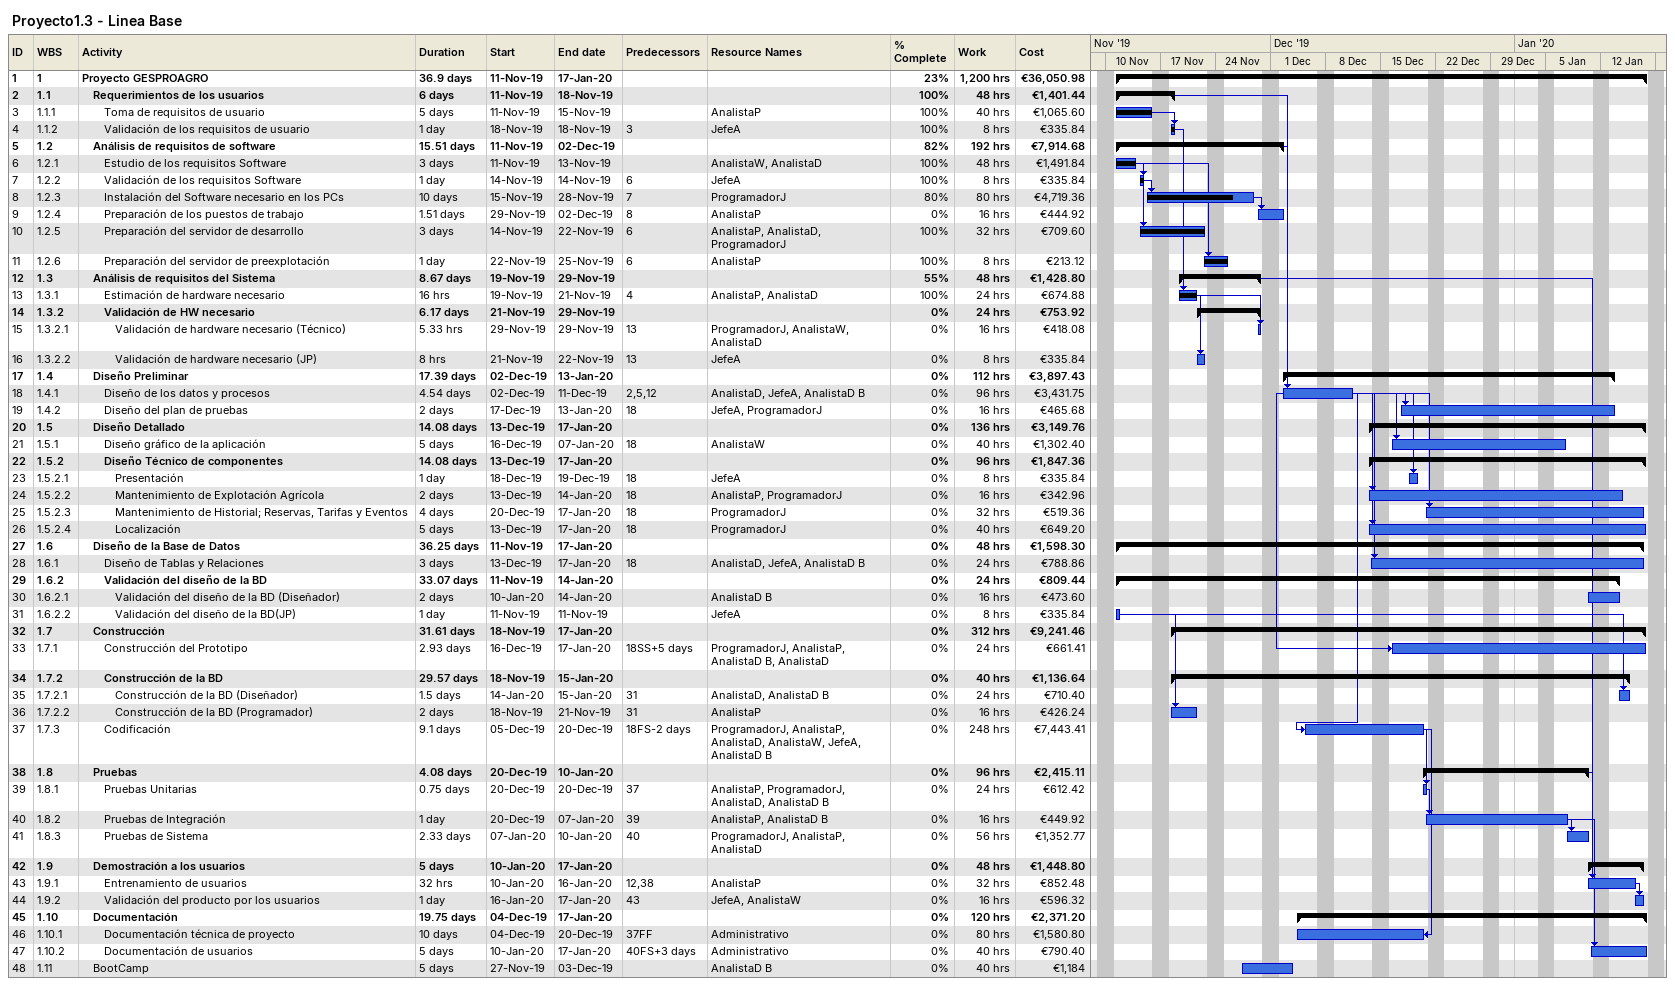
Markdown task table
Proyecto1.3 - Linea Base

| ID | WBS | Task | Duration | Start | Finish | Predecessors | Resources | % complete | Work (h) | Cost (€) |
|---|---|---|---|---|---|---|---|---|---|---|
| 1 | 1 | **Proyecto GESPROAGRO** | 36.9d | 2019-11-11 | 2020-01-17 |  |  | 23 | 1200 | 36050.98 |
| 2 | 1.1 | **Requerimientos de los usuarios** | 6d | 2019-11-11 | 2019-11-18 |  |  | 100 | 48 | 1401.44 |
| 3 | 1.1.1 | Toma de requisitos de usuario | 5d | 2019-11-11 | 2019-11-15 |  | AnalistaP | 100 | 40 | 1065.60 |
| 4 | 1.1.2 | Validación de los requisitos de usuario | 1d | 2019-11-18 | 2019-11-18 | 3 | JefeA | 100 | 8 | 335.84 |
| 5 | 1.2 | **Análisis de requisitos de software** | 15.51d | 2019-11-11 | 2019-12-02 |  |  | 82 | 192 | 7914.68 |
| 6 | 1.2.1 | Estudio de los requisitos Software | 3d | 2019-11-11 | 2019-11-13 |  | AnalistaW, AnalistaD | 100 | 48 | 1491.84 |
| 7 | 1.2.2 | Validación de los requisitos Software | 1d | 2019-11-14 | 2019-11-14 | 6 | JefeA | 100 | 8 | 335.84 |
| 8 | 1.2.3 | Instalación del Software necesario en los PCs | 10d | 2019-11-15 | 2019-11-28 | 7 | ProgramadorJ | 80 | 80 | 4719.36 |
| 9 | 1.2.4 | Preparación de los puestos de trabajo | 1.51d | 2019-11-29 | 2019-12-02 | 8 | AnalistaP | 0 | 16 | 444.92 |
| 10 | 1.2.5 | Preparación del servidor de desarrollo | 3d | 2019-11-14 | 2019-11-22 | 6 | AnalistaP, AnalistaD, ProgramadorJ | 100 | 32 | 709.60 |
| 11 | 1.2.6 | Preparación del servidor de preexplotación | 1d | 2019-11-22 | 2019-11-25 | 6 | AnalistaP | 100 | 8 | 213.12 |
| 12 | 1.3 | **Análisis de requisitos del Sistema** | 8.67d | 2019-11-19 | 2019-11-29 |  |  | 55 | 48 | 1428.80 |
| 13 | 1.3.1 | Estimación de hardware necesario | 16h | 2019-11-19 | 2019-11-21 | 4 | AnalistaP, AnalistaD | 100 | 24 | 674.88 |
| 14 | 1.3.2 | **Validación de HW necesario** | 6.17d | 2019-11-21 | 2019-11-29 |  |  | 0 | 24 | 753.92 |
| 15 | 1.3.2.1 | Validación de hardware necesario (Técnico) | 5.33h | 2019-11-29 | 2019-11-29 | 13 | ProgramadorJ, AnalistaW, AnalistaD | 0 | 16 | 418.08 |
| 16 | 1.3.2.2 | Validación de hardware necesario (JP) | 8h | 2019-11-21 | 2019-11-22 | 13 | JefeA | 0 | 8 | 335.84 |
| 17 | 1.4 | **Diseño Preliminar** | 17.39d | 2019-12-02 | 2020-01-13 |  |  | 0 | 112 | 3897.43 |
| 18 | 1.4.1 | Diseño de los datos y procesos | 4.54d | 2019-12-02 | 2019-12-11 | 2, 5, 12 | AnalistaD, JefeA, AnalistaD B | 0 | 96 | 3431.75 |
| 19 | 1.4.2 | Diseño del plan de pruebas | 2d | 2019-12-17 | 2020-01-13 | 18 | JefeA, ProgramadorJ | 0 | 16 | 465.68 |
| 20 | 1.5 | **Diseño Detallado** | 14.08d | 2019-12-13 | 2020-01-17 |  |  | 0 | 136 | 3149.76 |
| 21 | 1.5.1 | Diseño gráfico de la aplicación | 5d | 2019-12-16 | 2020-01-07 | 18 | AnalistaW | 0 | 40 | 1302.40 |
| 22 | 1.5.2 | **Diseño Técnico de componentes** | 14.08d | 2019-12-13 | 2020-01-17 |  |  | 0 | 96 | 1847.36 |
| 23 | 1.5.2.1 | Presentación | 1d | 2019-12-18 | 2019-12-19 | 18 | JefeA | 0 | 8 | 335.84 |
| 24 | 1.5.2.2 | Mantenimiento de Explotación Agrícola | 2d | 2019-12-13 | 2020-01-14 | 18 | AnalistaP, ProgramadorJ | 0 | 16 | 342.96 |
| 25 | 1.5.2.3 | Mantenimiento de Historial; Reservas, Tarifas y Eventos | 4d | 2019-12-20 | 2020-01-17 | 18 | ProgramadorJ | 0 | 32 | 519.36 |
| 26 | 1.5.2.4 | Localización | 5d | 2019-12-13 | 2020-01-17 | 18 | ProgramadorJ | 0 | 40 | 649.20 |
| 27 | 1.6 | **Diseño de la Base de Datos** | 36.25d | 2019-11-11 | 2020-01-17 |  |  | 0 | 48 | 1598.30 |
| 28 | 1.6.1 | Diseño de Tablas y Relaciones | 3d | 2019-12-13 | 2020-01-17 | 18 | AnalistaD, JefeA, AnalistaD B | 0 | 24 | 788.86 |
| 29 | 1.6.2 | **Validación del diseño de la BD** | 33.07d | 2019-11-11 | 2020-01-14 |  |  | 0 | 24 | 809.44 |
| 30 | 1.6.2.1 | Validación del diseño de la BD (Diseñador) | 2d | 2020-01-10 | 2020-01-14 |  | AnalistaD B | 0 | 16 | 473.60 |
| 31 | 1.6.2.2 | Validación del diseño de la BD(JP) | 1d | 2019-11-11 | 2019-11-11 |  | JefeA | 0 | 8 | 335.84 |
| 32 | 1.7 | **Construcción** | 31.61d | 2019-11-18 | 2020-01-17 |  |  | 0 | 312 | 9241.46 |
| 33 | 1.7.1 | Construcción del Prototipo | 2.93d | 2019-12-16 | 2020-01-17 | 18SS+5d | ProgramadorJ, AnalistaP, AnalistaD B, AnalistaD | 0 | 24 | 661.41 |
| 34 | 1.7.2 | **Construcción de la BD** | 29.57d | 2019-11-18 | 2020-01-15 |  |  | 0 | 40 | 1136.64 |
| 35 | 1.7.2.1 | Construcción de la BD (Diseñador) | 1.5d | 2020-01-14 | 2020-01-15 | 31 | AnalistaD, AnalistaD B | 0 | 24 | 710.40 |
| 36 | 1.7.2.2 | Construcción de la BD (Programador) | 2d | 2019-11-18 | 2019-11-21 | 31 | AnalistaP | 0 | 16 | 426.24 |
| 37 | 1.7.3 | Codificación | 9.1d | 2019-12-05 | 2019-12-20 | 18FS-2d | ProgramadorJ, AnalistaP, AnalistaD, AnalistaW, JefeA, AnalistaD B | 0 | 248 | 7443.41 |
| 38 | 1.8 | **Pruebas** | 4.08d | 2019-12-20 | 2020-01-10 |  |  | 0 | 96 | 2415.11 |
| 39 | 1.8.1 | Pruebas Unitarias | 0.75d | 2019-12-20 | 2019-12-20 | 37 | AnalistaP, ProgramadorJ, AnalistaD, AnalistaD B | 0 | 24 | 612.42 |
| 40 | 1.8.2 | Pruebas de Integración | 1d | 2019-12-20 | 2020-01-07 | 39 | AnalistaP, AnalistaD B | 0 | 16 | 449.92 |
| 41 | 1.8.3 | Pruebas de Sistema | 2.33d | 2020-01-07 | 2020-01-10 | 40 | ProgramadorJ, AnalistaP, AnalistaD | 0 | 56 | 1352.77 |
| 42 | 1.9 | **Demostración a los usuarios** | 5d | 2020-01-10 | 2020-01-17 |  |  | 0 | 48 | 1448.80 |
| 43 | 1.9.1 | Entrenamiento de usuarios | 32h | 2020-01-10 | 2020-01-16 | 12, 38 | AnalistaP | 0 | 32 | 852.48 |
| 44 | 1.9.2 | Validación del producto por los usuarios | 1d | 2020-01-16 | 2020-01-17 | 43 | JefeA, AnalistaW | 0 | 16 | 596.32 |
| 45 | 1.10 | **Documentación** | 19.75d | 2019-12-04 | 2020-01-17 |  |  | 0 | 120 | 2371.20 |
| 46 | 1.10.1 | Documentación técnica de proyecto | 10d | 2019-12-04 | 2019-12-20 | 37FF | Administrativo | 0 | 80 | 1580.80 |
| 47 | 1.10.2 | Documentación de usuarios | 5d | 2020-01-10 | 2020-01-17 | 40FS+3d | Administrativo | 0 | 40 | 790.40 |
| 48 | 1.11 | BootCamp | 5d | 2019-11-27 | 2019-12-03 |  | AnalistaD B | 0 | 40 | 1184 |
